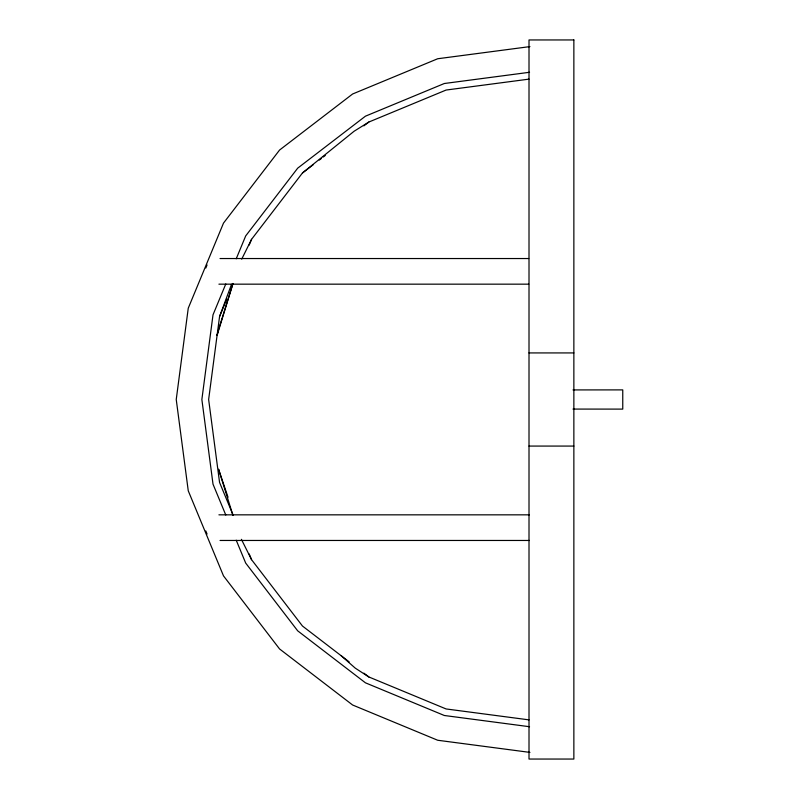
<?xml version="1.0" encoding="UTF-8"?>
<svg xmlns="http://www.w3.org/2000/svg" width="799" height="799" viewBox="0 0 799 799"><rect width="100%" height="100%" fill="white"/><g stroke="black" fill="none" stroke-linecap="round" stroke-linejoin="round"><path stroke-width="1.2" d="M231.56 284.234L219.555 316.584L208.639 399.5L219.555 482.416L233.138 515.205M205.822 268.035L207.061 264.948M225.797 283.955L213.013 314.826L201.867 399.5L213.013 484.174L225.797 515.045M236.224 258.796L245.692 235.925L297.687 168.17L365.433 116.185L444.334 83.505L529.547 72.28M219.555 316.584L226.726 299.285M249.168 245.083L251.565 239.31L302.471 172.964L354.097 131.246L368.828 122.047L446.092 90.047L529.008 79.131M241.707 259.146L251.565 239.31M302.471 172.964L313.368 164.604M319.31 160.05L321.288 158.532M323.265 157.004L325.253 155.485M363.875 125.852L368.828 122.047M529.937 46.602L437.702 58.746L352.619 93.992L279.56 150.052L223.5 223.111L188.254 308.194L176.239 399.5L188.254 490.806L223.5 575.889L279.56 648.948L352.619 705.008L437.702 740.254L529.937 752.398M220.045 258.536L528.728 258.536M218.916 284.164L528.728 284.164M529.008 352.928L573.862 352.928M573.003 389.922L622.761 389.892L622.761 409.108L573.003 409.078M529.008 446.072L573.862 446.072M218.916 514.836L529.407 514.836M220.045 540.464L529.407 540.464M529.008 719.869L446.092 708.953L368.828 676.953L355.255 668.134L341.263 655.799M529.547 726.72L444.334 715.495L365.433 682.815L297.687 630.83L245.692 563.075L236.224 540.204M349.133 661.842L302.471 626.036L251.565 559.69L241.398 539.325M363.905 673.167L368.828 676.953M249.188 553.967L251.565 559.69M205.822 530.965L207.061 534.052M228.035 497.248L218.566 469.183L232.859 515.115M218.177 330.806L217.078 335.43L232.988 283.465L218.177 330.806M573.862 39.95L529.008 39.95L529.008 759.05L573.862 759.05L573.862 39.95"/></g></svg>
